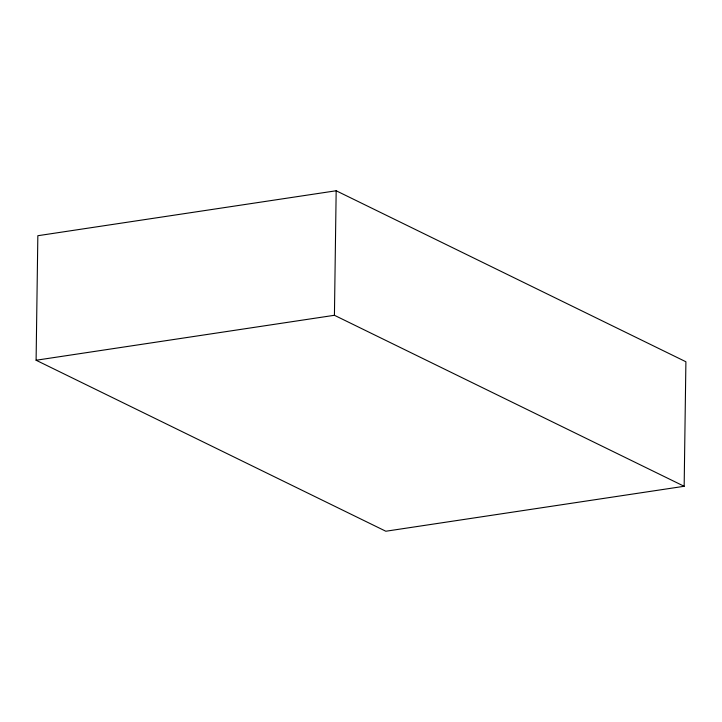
<?xml version="1.0" encoding="UTF-8"?>
<svg xmlns="http://www.w3.org/2000/svg" width="722" height="722" viewBox="0 0 722 722"><rect width="100%" height="100%" fill="white"/><g stroke="black" fill="none" stroke-linecap="round" stroke-linejoin="round"><path stroke-width="1.08" d="M36.1 360.242L37.842 235.715L336.172 190.761L685.9 361.758L684.158 486.285L385.828 531.239L36.1 360.242L334.43 315.288L684.158 486.285M334.43 315.288L336.172 190.761"/></g></svg>
